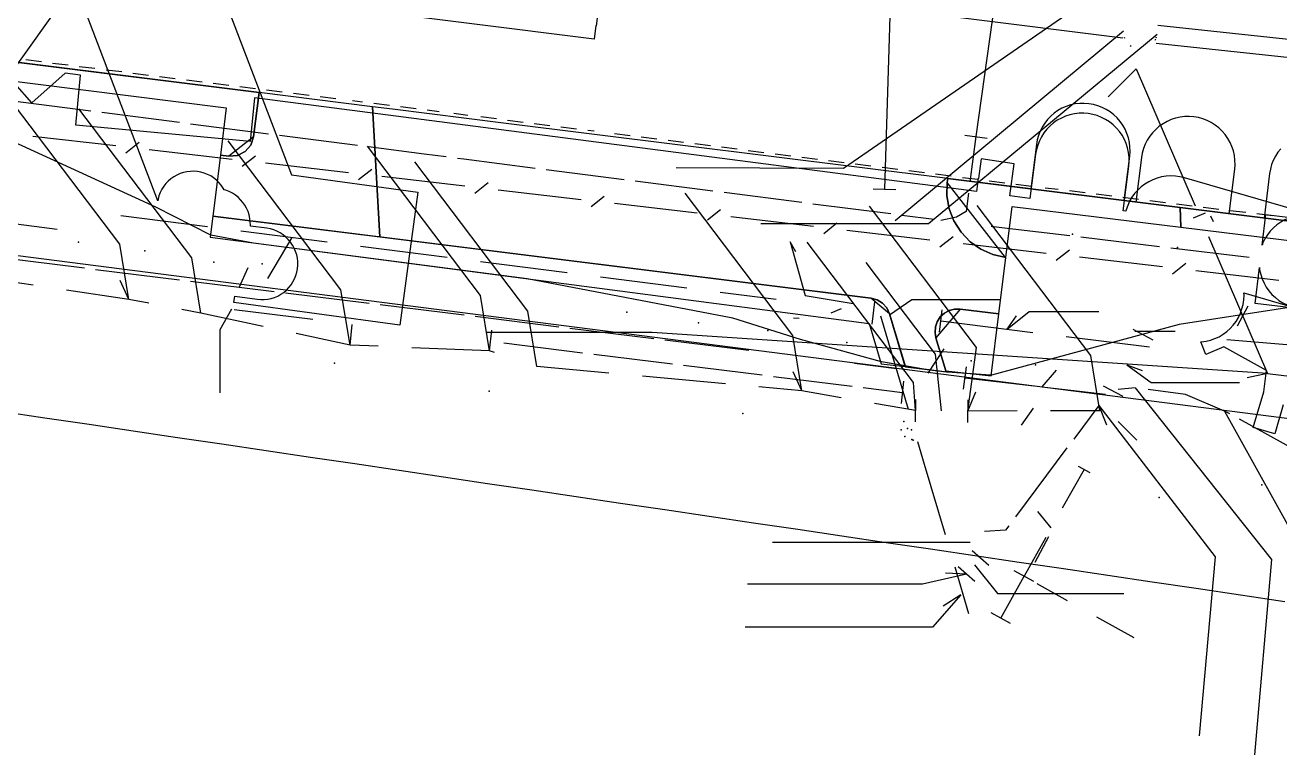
# Model space of a CAD drawing. Header units: metres. Extents: x -3782 to -2031, y 18790 to 19846.
# Drawn here: x -2543.9 to -2487.8, y 18795.5 to 18828 of the extents above; entities that cross this region are included whole.
import ezdxf

# ---------------------------------------------------------------- set-up
doc = ezdxf.new("R2010")
doc.units = ezdxf.units.M
for name, color, linetype in [('BOUNDARY', 7, 'Continuous'), ('CURB', 7, 'Continuous'), ('ELECTR_CABLE', 7, 'Continuous'), ('ELECTR_CABLE_COMM', 7, 'Continuous'), ('GRASS', 7, 'Continuous'), ('GROUND', 7, 'Continuous'), ('OVERHEAD_POWER_LINE', 7, 'Continuous'), ('ROAD', 7, 'Continuous'), ('SEWER', 7, 'Continuous'), ('SIDEWALK_PATH', 7, 'Continuous'), ('TREE', 7, 'Continuous'), ('WATER_PIPELINE', 7, 'Continuous')]:
    doc.layers.add(name, color=color, linetype=linetype)

msp = doc.modelspace()

# ---------------------------------------------------------------- linework, layer by layer
at = {"layer": 'BOUNDARY'}
msp.add_lwpolyline([(-2411.836, 18815.11), (-2452.575, 18814.547), (-2457.939, 18814.835), (-2466.114, 18815.827), (-2474.873, 18816.404), (-2483.643, 18816.019), (-2492.317, 18814.675), (-2500.694, 18812.415), (-2500.731, 18812.407), (-2502.673, 18812.552), (-2503.711, 18812.681), (-2505.605, 18813.009), (-2509.232, 18814.005), (-2512.242, 18814.955), (-2521.435, 18816.712), (-2533.654, 18818.313), (-2535.562, 18818.658), (-2538.015, 18819.912), (-2544.355, 18822.811)], dxfattribs=at)
at = {"layer": 'CURB'}
for points in [[(-2700.902, 18842.887), (-2697.548, 18845.531), (-2533.408, 18825.031)], [(-2543.131, 18826.399), (-2543.83, 18826.487)], [(-2541.936, 18826.25), (-2542.635, 18826.337)], [(-2540.74, 18826.1), (-2541.439, 18826.188)], [(-2539.545, 18825.951), (-2540.244, 18826.038)], [(-2538.35, 18825.801), (-2539.049, 18825.889)], [(-2537.154, 18825.652), (-2537.853, 18825.739)], [(-2535.959, 18825.503), (-2536.658, 18825.59)], [(-2534.764, 18825.353), (-2535.463, 18825.441)], [(-2533.568, 18825.204), (-2534.268, 18825.291)], [(-2502.647, 18821.191), (-2456.013, 18815.367), (-2386.061, 18821.89), (-2374.131, 18825.714)], [(-2533.408, 18825.031), (-2533.652, 18823.062), (-2534.763, 18822.192), (-2535.136, 18822.237)], [(-2532.373, 18825.054), (-2533.072, 18825.142)], [(-2531.178, 18824.905), (-2531.877, 18824.992)], [(-2529.983, 18824.755), (-2530.682, 18824.843)], [(-2528.787, 18824.606), (-2529.241, 18824.663)], [(-2527.592, 18824.455), (-2528.291, 18824.543)], [(-2526.397, 18824.304), (-2527.096, 18824.392)], [(-2525.36, 18824.174), (-2525.901, 18824.242)], [(-2524.093, 18824.014), (-2524.706, 18824.091)], [(-2522.812, 18823.853), (-2523.511, 18823.941)], [(-2521.616, 18823.702), (-2522.316, 18823.79)], [(-2520.421, 18823.552), (-2521.12, 18823.64)], [(-2519.226, 18823.401), (-2519.925, 18823.489)], [(-2518.44, 18823.302), (-2518.73, 18823.339)], [(-2516.836, 18823.1), (-2517.535, 18823.188)], [(-2515.641, 18822.949), (-2516.34, 18823.037)], [(-2514.446, 18822.799), (-2515.145, 18822.887)], [(-2513.25, 18822.648), (-2513.949, 18822.736)], [(-2512.055, 18822.498), (-2512.754, 18822.586)], [(-2510.86, 18822.347), (-2511.559, 18822.435)], [(-2509.665, 18822.197), (-2510.364, 18822.285)], [(-2508.47, 18822.046), (-2509.169, 18822.134)], [(-2507.275, 18821.895), (-2507.974, 18821.983)], [(-2506.079, 18821.745), (-2506.779, 18821.833)], [(-2504.884, 18821.594), (-2505.583, 18821.682)], [(-2503.689, 18821.444), (-2504.388, 18821.532)], [(-2502.494, 18821.293), (-2503.193, 18821.381)], [(-2500.066, 18817.667), (-2502.669, 18821.013), (-2502.647, 18821.191)], [(-2501.299, 18821.143), (-2501.998, 18821.231)], [(-2500.104, 18820.992), (-2500.803, 18821.08)], [(-2498.908, 18820.844), (-2499.608, 18820.93)], [(-2497.713, 18820.697), (-2498.297, 18820.769)], [(-2496.517, 18820.55), (-2497.216, 18820.636)], [(-2495.321, 18820.404), (-2496.021, 18820.489)], [(-2494.126, 18820.257), (-2494.825, 18820.343)], [(-2492.93, 18820.11), (-2493.629, 18820.196)], [(-2491.735, 18819.963), (-2492.434, 18820.049)], [(-2490.539, 18819.817), (-2491.238, 18819.902)], [(-2489.343, 18819.67), (-2490.043, 18819.756)], [(-2506.083, 18815.854), (-2535.477, 18819.509)], [(-2488.148, 18819.523), (-2488.847, 18819.609)], [(-2500.036, 18817.854), (-2500.038, 18817.854)], [(-2505.248, 18815.148), (-2506.083, 18815.854)], [(-2504.546, 18812.802), (-2505.248, 18815.148)], [(-2502.095, 18815.358), (-2503.176, 18814.076)], [(-2502.095, 18815.358), (-2500.372, 18815.145)], [(-2502.731, 18812.605), (-2503.176, 18814.076)]]:
    msp.add_lwpolyline(points, dxfattribs=at)
at = {"layer": 'ELECTR_CABLE'}
for points in [[(-2505.13, 18831.826), (-2505.474, 18820.72)], [(-2500.413, 18830.082), (-2501.391, 18823.065)], [(-2539.634, 18818.262), (-2544.7, 18824.958)], [(-2540.932, 18824.203), (-2544.407, 18824.651)], [(-2536.42, 18817.647), (-2541.46, 18824.309)], [(-2536.962, 18823.691), (-2540.436, 18824.139)], [(-2532.991, 18823.179), (-2536.466, 18823.627)], [(-2529.02, 18822.668), (-2532.495, 18823.115)], [(-2501.886, 18823.134), (-2500.896, 18822.996)], [(-2501.391, 18823.065), (-2501.658, 18821.04)], [(-2529.753, 18816.218), (-2534.793, 18822.88)], [(-2523.525, 18815.963), (-2528.57, 18822.631)], [(-2526.029, 18822.282), (-2528.524, 18822.604)], [(-2521.404, 18815.269), (-2526.453, 18821.943)], [(-2525.05, 18822.156), (-2526.029, 18822.282)], [(-2524.259, 18822.055), (-2524.554, 18822.093)], [(-2521.079, 18821.647), (-2524.259, 18822.055)], [(-2517.108, 18821.137), (-2520.583, 18821.583)], [(-2513.137, 18820.628), (-2516.612, 18821.074)], [(-2509.573, 18814.179), (-2514.382, 18820.536)], [(-2509.166, 18820.119), (-2512.641, 18820.564)], [(-2505.974, 18820.735), (-2504.974, 18820.705)], [(-2501.724, 18820.544), (-2501.832, 18819.723)], [(-2505.195, 18819.609), (-2508.67, 18820.055)], [(-2501.373, 18813.65), (-2506.148, 18819.962)], [(-2501.832, 18819.723), (-2502.263, 18819.465)], [(-2496.259, 18813.291), (-2501.329, 18819.993)], [(-2544.596, 18819.217), (-2542.43, 18818.929)], [(-2539.584, 18819.538), (-2535.717, 18819.044)], [(-2503.261, 18819.361), (-2504.699, 18819.545)], [(-2502.263, 18819.465), (-2502.961, 18819.325)], [(-2534.229, 18818.854), (-2530.362, 18818.36)], [(-2531.943, 18818.562), (-2533.038, 18816.725)], [(-2500, 18818.967), (-2500.709, 18819.053)], [(-2497.197, 18818.628), (-2500, 18818.967)], [(-2493.19, 18818.144), (-2496.701, 18818.568)], [(-2539.229, 18815.796), (-2539.634, 18818.262)], [(-2528.874, 18818.169), (-2525.007, 18817.675)], [(-2504.181, 18812.077), (-2508.926, 18818.349)], [(-2489.182, 18817.659), (-2492.693, 18818.084)], [(-2541.21, 18817.184), (-2544.952, 18817.647)], [(-2536.015, 18815.181), (-2536.42, 18817.647)], [(-2523.519, 18817.485), (-2519.652, 18816.991)], [(-2503.2, 18813.354), (-2506.298, 18817.45)], [(-2543.495, 18816.427), (-2547.175, 18816.971)], [(-2536.972, 18816.659), (-2540.714, 18817.122)], [(-2534.3, 18816.329), (-2533.898, 18817.219)], [(-2539.229, 18815.796), (-2539.622, 18816.644)], [(-2532.734, 18816.135), (-2536.476, 18816.598)], [(-2518.164, 18816.801), (-2514.297, 18816.307)], [(-2539.229, 18815.796), (-2542.011, 18816.208)], [(-2538.338, 18815.626), (-2539.229, 18815.796)], [(-2528.495, 18815.61), (-2532.237, 18816.073)], [(-2529.348, 18813.752), (-2529.753, 18816.218)], [(-2523.12, 18813.497), (-2523.525, 18815.963)], [(-2512.809, 18816.117), (-2510.315, 18815.798)], [(-2509.016, 18815.963), (-2506.873, 18815.607)], [(-2505.259, 18815.105), (-2504.259, 18815.783)], [(-2504.259, 18815.783), (-2500.326, 18815.783)], [(-2536.015, 18815.181), (-2536.865, 18815.344)], [(-2533.224, 18814.583), (-2536.015, 18815.181)], [(-2534.637, 18815.355), (-2535.158, 18814.432)], [(-2534.52, 18815.341), (-2531.002, 18814.905)], [(-2524.257, 18815.086), (-2527.999, 18815.549)], [(-2520.999, 18812.803), (-2521.404, 18815.269)], [(-2507.853, 18815.191), (-2507.398, 18815.394)], [(-2506.021, 18814.693), (-2505.902, 18815.686)], [(-2503.025, 18814.333), (-2502.906, 18815.326)], [(-2500.001, 18814.464), (-2499.018, 18815.247)], [(-2499.018, 18815.247), (-2495.902, 18815.247)], [(-2529.348, 18813.752), (-2529.247, 18814.681)], [(-2520.019, 18814.561), (-2523.761, 18815.024)], [(-2509.541, 18814.978), (-2509.285, 18814.955)], [(-2505.66, 18815.059), (-2504.425, 18810.893)], [(-2502.965, 18814.83), (-2498.845, 18814.321)], [(-2500.001, 18814.464), (-2499.578, 18815.056)], [(-2535.158, 18814.432), (-2535.158, 18811.619)], [(-2529.348, 18813.752), (-2531.757, 18814.268)], [(-2523.12, 18813.497), (-2523.019, 18814.426)], [(-2515.781, 18814.037), (-2519.523, 18814.5)], [(-2509.168, 18811.713), (-2509.573, 18814.179)], [(-2497.357, 18814.137), (-2493.634, 18813.677)], [(-2494.38, 18814.459), (-2493.496, 18813.991)], [(-2494.288, 18814.374), (-2492.498, 18814.374)], [(-2528.093, 18813.701), (-2529.348, 18813.752)], [(-2523.12, 18813.497), (-2526.594, 18813.639)], [(-2522.89, 18813.422), (-2523.12, 18813.497)], [(-2522.478, 18813.849), (-2518.961, 18813.413)], [(-2511.542, 18813.512), (-2515.284, 18813.976)], [(-2503.52, 18812.506), (-2502.803, 18813.593)], [(-2501.757, 18810.804), (-2501.373, 18813.65)], [(-2518.465, 18813.352), (-2514.947, 18812.916)], [(-2504.937, 18812.695), (-2506.808, 18812.927)], [(-2502.931, 18810.816), (-2503.2, 18813.354)], [(-2495.854, 18810.825), (-2496.259, 18813.291)], [(-2517.782, 18812.507), (-2520.999, 18812.803)], [(-2512.584, 18812.028), (-2516.288, 18812.369)], [(-2514.451, 18812.855), (-2510.933, 18812.419)], [(-2510.437, 18812.358), (-2506.92, 18811.922)], [(-2509.168, 18811.713), (-2509.561, 18812.561)], [(-2501.947, 18811.791), (-2501.814, 18812.782)], [(-2498.436, 18811.886), (-2497.786, 18812.632)], [(-2494.655, 18812.869), (-2493.557, 18812.083)], [(-2494.655, 18812.869), (-2493.969, 18812.624)], [(-2509.168, 18811.713), (-2511.091, 18811.89)], [(-2506.424, 18811.86), (-2504.665, 18811.643)], [(-2504.722, 18811.146), (-2504.607, 18812.139)], [(-2504.096, 18810.827), (-2504.181, 18812.077)], [(-2501.881, 18812.286), (-2498.811, 18811.93)], [(-2498.314, 18811.872), (-2495.6, 18811.557)], [(-2495.714, 18811.935), (-2494.83, 18811.468)], [(-2494.28, 18811.848), (-2495.037, 18811.767)], [(-2494.28, 18811.848), (-2488.183, 18804.183)], [(-2493.557, 18812.083), (-2489.625, 18812.083)], [(-2507.406, 18811.405), (-2509.168, 18811.713)], [(-2504.091, 18811.327), (-2504.101, 18810.327)], [(-2501.752, 18811.304), (-2501.762, 18810.304)], [(-2501.757, 18810.804), (-2501.389, 18811.662)], [(-2492.032, 18811.544), (-2493.696, 18811.769)], [(-2490.29, 18810.81), (-2492.032, 18811.544)], [(-2504.096, 18810.827), (-2505.928, 18811.147)], [(-2499.555, 18810.812), (-2501.757, 18810.804)], [(-2498.835, 18810.934), (-2499.378, 18810.177)], [(-2495.854, 18810.825), (-2498.056, 18810.817)], [(-2495.904, 18811.052), (-2497.024, 18809.559)], [(-2495.904, 18811.052), (-2490.711, 18804.302)], [(-2495.904, 18811.052), (-2495.553, 18810.186)], [(-2490.052, 18810.679), (-2490.29, 18810.81)], [(-2490.29, 18810.81), (-2486.587, 18804.137)], [(-2495.039, 18810.349), (-2494.207, 18809.513)], [(-2486.247, 18808.59), (-2489.614, 18810.439)], [(-2503.998, 18809.455), (-2503.697, 18808.441)], [(-2497.324, 18809.159), (-2499.628, 18806.087)], [(-2503.697, 18808.441), (-2502.762, 18805.288)], [(-2496.563, 18808.203), (-2497.534, 18806.474)], [(-2496.826, 18808.347), (-2496.299, 18808.059)], [(-2498.03, 18805.592), (-2498.626, 18806.326)], [(-2499.929, 18805.687), (-2500.075, 18805.492)], [(-2500.075, 18805.492), (-2501.007, 18805.433)], [(-2498.269, 18805.166), (-2499.241, 18803.437)], [(-2498.153, 18805.196), (-2498.762, 18804.044)], [(-2501.652, 18804.944), (-2510.481, 18804.944)], [(-2500.809, 18803.905), (-2501.56, 18804.566)], [(-2501.449, 18803.935), (-2500.43, 18802.663)], [(-2490.711, 18804.302), (-2491.416, 18796.297)], [(-2488.183, 18804.183), (-2488.952, 18795.452)], [(-2501.814, 18803.52), (-2503.778, 18803.079)], [(-2501.814, 18803.52), (-2502.747, 18803.567)], [(-2502.336, 18803.85), (-2501.718, 18801.767)], [(-2501.439, 18803.19), (-2502.189, 18803.85)], [(-2500.28, 18801.558), (-2499.241, 18803.437)], [(-2498.803, 18803.195), (-2499.679, 18803.679)], [(-2503.778, 18803.079), (-2511.601, 18803.079)], [(-2498.666, 18803.101), (-2497.311, 18802.347)], [(-2502.071, 18802.599), (-2503.332, 18801.162)], [(-2502.071, 18802.599), (-2502.853, 18802.088)], [(-2500.43, 18802.663), (-2494.785, 18802.663)], [(-2499.843, 18801.316), (-2500.718, 18801.8)], [(-2503.332, 18801.162), (-2511.693, 18801.162)], [(-2496, 18801.618), (-2494.338, 18800.694)]]:
    msp.add_lwpolyline(points, dxfattribs=at)
for points in [[(-2488.446, 18819.585), (-2487.343, 18819.452), (-2487.41, 18819.429), (-2487.599, 18819.345), (-2487.778, 18819.243), (-2487.946, 18819.124), (-2488.102, 18818.989), (-2488.243, 18818.84), (-2488.37, 18818.677), (-2488.48, 18818.502), (-2488.572, 18818.318), (-2488.611, 18818.216)], [(-2485.414, 18815.19), (-2488.925, 18815.614), (-2488.732, 18817.216), (-2488.718, 18817.108), (-2488.672, 18816.907), (-2488.607, 18816.711), (-2488.523, 18816.523), (-2488.421, 18816.344), (-2488.302, 18816.176), (-2488.167, 18816.02), (-2488.018, 18815.878), (-2487.855, 18815.752), (-2487.681, 18815.642), (-2487.496, 18815.55), (-2487.304, 18815.476), (-2487.105, 18815.422), (-2486.902, 18815.387), (-2485.412, 18815.207)]]:
    msp.add_lwpolyline(points, close=True, dxfattribs=at)
at = {"layer": 'ELECTR_CABLE_COMM'}
for points in [[(-2539.806, 18822.649), (-2543.51, 18823.077)], [(-2538.767, 18822.795), (-2539.355, 18822.33)], [(-2534.612, 18822.048), (-2538.316, 18822.476)], [(-2533.573, 18822.195), (-2534.161, 18821.729)], [(-2529.418, 18821.448), (-2533.122, 18821.876)], [(-2528.379, 18821.595), (-2528.967, 18821.129)], [(-2524.224, 18820.848), (-2527.928, 18821.276)], [(-2523.185, 18820.995), (-2523.773, 18820.529)], [(-2519.03, 18820.248), (-2522.734, 18820.676)], [(-2517.991, 18820.394), (-2518.579, 18819.929)], [(-2513.836, 18819.647), (-2517.54, 18820.075)], [(-2512.797, 18819.794), (-2513.385, 18819.329)], [(-2508.642, 18819.047), (-2512.346, 18819.475)], [(-2507.603, 18819.194), (-2508.191, 18818.728)], [(-2503.448, 18818.447), (-2507.152, 18818.875)], [(-2502.409, 18818.594), (-2502.997, 18818.128)], [(-2498.254, 18817.847), (-2501.958, 18818.275)], [(-2497.215, 18817.994), (-2497.803, 18817.528)], [(-2493.06, 18817.247), (-2496.764, 18817.675)], [(-2492.021, 18817.393), (-2492.609, 18816.928)], [(-2487.866, 18816.646), (-2491.57, 18817.074)], [(-2482.304, 18813.332), (-2490.184, 18813.994)]]:
    msp.add_lwpolyline(points, dxfattribs=at)
at = {"layer": 'GRASS'}
for points in [[(-2533.408, 18825.031), (-2545.573, 18826.55), (-2545.66, 18825.707), (-2534.873, 18824.357), (-2535.137, 18822.237), (-2534.763, 18822.192), (-2534.368, 18822.224), (-2534.028, 18822.398), (-2533.778, 18822.687), (-2533.652, 18823.062)], [(-2499.777, 18819.943), (-2492.245, 18819.019), (-2492.268, 18819.895), (-2502.647, 18821.191), (-2502.669, 18821.013), (-2502.684, 18820.422), (-2502.584, 18819.845), (-2502.373, 18819.299), (-2502.058, 18818.799), (-2501.65, 18818.371), (-2501.171, 18818.034), (-2500.636, 18817.796), (-2500.059, 18817.667)], [(-2492.268, 18819.895), (-2492.245, 18819.019), (-2477.092, 18817.159), (-2472.035, 18816.545), (-2471.987, 18817.362)], [(-2506.083, 18815.854), (-2535.476, 18819.509), (-2535.593, 18818.567), (-2506.161, 18814.711), (-2505.625, 18812.918), (-2504.546, 18812.802), (-2505.248, 18815.148), (-2505.371, 18815.412), (-2505.56, 18815.625), (-2505.802, 18815.776)], [(-2500.714, 18812.388), (-2500.372, 18815.145), (-2502.097, 18815.358), (-2502.347, 18815.357), (-2502.585, 18815.296), (-2502.801, 18815.179), (-2502.984, 18815.009), (-2503.119, 18814.8), (-2503.198, 18814.567), (-2503.218, 18814.322), (-2503.176, 18814.076), (-2502.731, 18812.605)]]:
    msp.add_lwpolyline(points, close=True, dxfattribs=at)
at = {"layer": 'GROUND'}
for points in [[(-2545.573, 18826.55), (-2533.408, 18825.031), (-2533.652, 18823.062), (-2533.778, 18822.687), (-2534.028, 18822.398), (-2534.368, 18822.224), (-2534.763, 18822.192), (-2535.137, 18822.237), (-2535.476, 18819.509), (-2528.02, 18818.582), (-2506.083, 18815.854), (-2505.802, 18815.776), (-2505.56, 18815.625), (-2505.371, 18815.412), (-2505.248, 18815.148), (-2504.554, 18812.827), (-2505.605, 18813.009), (-2509.232, 18814.005), (-2512.242, 18814.955), (-2521.435, 18816.712), (-2533.654, 18818.313), (-2535.562, 18818.658), (-2538.015, 18819.912), (-2544.355, 18822.811)], [(-2483.643, 18816.019), (-2492.317, 18814.675), (-2500.694, 18812.415), (-2500.731, 18812.407), (-2502.673, 18812.552), (-2502.716, 18812.557), (-2503.176, 18814.076), (-2503.218, 18814.322), (-2503.198, 18814.567), (-2503.119, 18814.8), (-2502.984, 18815.009), (-2502.801, 18815.179), (-2502.585, 18815.296), (-2502.347, 18815.357), (-2502.097, 18815.358), (-2500.372, 18815.145), (-2500.059, 18817.667), (-2500.636, 18817.796), (-2501.171, 18818.034), (-2501.65, 18818.371), (-2502.058, 18818.799), (-2502.373, 18819.299), (-2502.584, 18819.845), (-2502.684, 18820.422), (-2502.669, 18821.013), (-2502.647, 18821.191), (-2492.268, 18819.895), (-2471.987, 18817.362)]]:
    msp.add_lwpolyline(points, dxfattribs=at)
at = {"layer": 'OVERHEAD_POWER_LINE'}
for points in [[(-2450, 18805.666), (-2550, 18818.482)], [(-2509.693, 18818.369), (-2509.016, 18815.963)], [(-2509.429, 18817.925), (-2509.693, 18818.369)], [(-2542.986, 18810.496), (-2544.964, 18810.789)], [(-2541.007, 18810.203), (-2542.986, 18810.496)], [(-2539.029, 18809.91), (-2541.007, 18810.203)], [(-2537.05, 18809.617), (-2539.029, 18809.91)], [(-2535.072, 18809.324), (-2537.05, 18809.617)], [(-2533.094, 18809.03), (-2535.072, 18809.324)], [(-2531.115, 18808.737), (-2533.094, 18809.03)], [(-2529.137, 18808.444), (-2531.115, 18808.737)], [(-2527.158, 18808.151), (-2529.137, 18808.444)], [(-2525.18, 18807.858), (-2527.158, 18808.151)], [(-2523.201, 18807.565), (-2525.18, 18807.858)], [(-2521.223, 18807.272), (-2523.201, 18807.565)], [(-2519.245, 18806.979), (-2521.223, 18807.272)], [(-2517.266, 18806.686), (-2519.245, 18806.979)], [(-2515.288, 18806.393), (-2517.266, 18806.686)], [(-2513.309, 18806.1), (-2515.288, 18806.393)], [(-2511.331, 18805.807), (-2513.309, 18806.1)], [(-2509.353, 18805.514), (-2511.331, 18805.807)], [(-2507.374, 18805.221), (-2509.353, 18805.514)], [(-2505.396, 18804.928), (-2507.374, 18805.221)], [(-2503.417, 18804.635), (-2505.396, 18804.928)], [(-2501.439, 18804.342), (-2503.417, 18804.635)], [(-2499.46, 18804.049), (-2501.439, 18804.342)], [(-2497.482, 18803.756), (-2499.46, 18804.049)], [(-2495.504, 18803.463), (-2497.482, 18803.756)], [(-2493.525, 18803.17), (-2495.504, 18803.463)], [(-2491.547, 18802.877), (-2493.525, 18803.17)], [(-2489.568, 18802.584), (-2491.547, 18802.877)], [(-2487.59, 18802.291), (-2489.568, 18802.584)]]:
    msp.add_lwpolyline(points, dxfattribs=at)
at = {"layer": 'ROAD'}
msp.add_lwpolyline([(-2487.778, 18822.525), (-2487.905, 18822.363), (-2488.016, 18822.189), (-2488.109, 18822.005), (-2488.183, 18821.813), (-2488.239, 18821.615), (-2488.274, 18821.412), (-2488.522, 18819.427), (-2490.079, 18819.621), (-2489.831, 18821.606), (-2489.815, 18821.811), (-2489.82, 18822.017), (-2489.845, 18822.222), (-2489.89, 18822.423), (-2489.954, 18822.619), (-2490.037, 18822.808), (-2490.139, 18822.987), (-2490.257, 18823.156), (-2490.391, 18823.312), (-2490.54, 18823.454), (-2490.703, 18823.581), (-2490.877, 18823.692), (-2491.061, 18823.785), (-2491.253, 18823.859), (-2491.451, 18823.914), (-2491.654, 18823.95), (-2491.86, 18823.966), (-2492.066, 18823.961), (-2492.27, 18823.936), (-2492.472, 18823.891), (-2492.667, 18823.827), (-2492.856, 18823.743), (-2493.035, 18823.642), (-2493.204, 18823.524), (-2493.36, 18823.389), (-2493.503, 18823.24), (-2493.63, 18823.078), (-2493.74, 18822.904), (-2493.833, 18822.72), (-2493.908, 18822.528), (-2493.963, 18822.329), (-2493.998, 18822.126), (-2494.246, 18820.142), (-2494.77, 18820.207), (-2494.522, 18822.192), (-2494.507, 18822.397), (-2494.511, 18822.603), (-2494.536, 18822.808), (-2494.581, 18823.009), (-2494.645, 18823.205), (-2494.729, 18823.393), (-2494.83, 18823.573), (-2494.948, 18823.742), (-2495.083, 18823.898), (-2495.232, 18824.04), (-2495.394, 18824.167), (-2495.568, 18824.278), (-2495.752, 18824.371), (-2495.944, 18824.445), (-2496.143, 18824.5), (-2496.346, 18824.536), (-2496.551, 18824.551), (-2496.757, 18824.547), (-2496.962, 18824.522), (-2497.163, 18824.477), (-2497.359, 18824.412), (-2497.547, 18824.329), (-2497.727, 18824.228), (-2497.895, 18824.109), (-2498.052, 18823.975), (-2498.194, 18823.826), (-2498.321, 18823.664), (-2498.431, 18823.49), (-2498.524, 18823.306), (-2498.599, 18823.114), (-2498.654, 18822.915), (-2498.69, 18822.712), (-2498.937, 18820.728), (-2502.647, 18821.191), (-2522.493, 18823.669), (-2527.454, 18824.289), (-2528.345, 18824.4), (-2533.408, 18825.031), (-2545.573, 18826.55)], dxfattribs=at)
at = {"layer": 'SEWER'}
for points in [[(-2517.605, 18833.97), (-2518.356, 18828.018), (-2518.373, 18828.02), (-2518.448, 18827.424), (-2535.067, 18829.521), (-2531.96, 18821.361), (-2526.315, 18820.588), (-2527.129, 18814.643), (-2534.537, 18815.657), (-2534.499, 18815.936), (-2533.495, 18815.799), (-2533.338, 18815.785), (-2533.181, 18815.787), (-2533.025, 18815.804), (-2532.872, 18815.836), (-2532.722, 18815.883), (-2532.578, 18815.945), (-2532.44, 18816.021), (-2532.31, 18816.109), (-2532.19, 18816.21), (-2532.08, 18816.323), (-2531.982, 18816.445), (-2531.896, 18816.577), (-2531.824, 18816.716), (-2531.765, 18816.862), (-2531.722, 18817.012), (-2531.693, 18817.167), (-2531.679, 18817.323), (-2531.681, 18817.48), (-2531.698, 18817.636), (-2531.73, 18817.79), (-2531.778, 18817.94), (-2531.839, 18818.084), (-2531.915, 18818.222), (-2532.003, 18818.351), (-2532.104, 18818.472), (-2532.217, 18818.581), (-2532.339, 18818.68), (-2532.471, 18818.765), (-2532.61, 18818.838), (-2532.756, 18818.896), (-2532.907, 18818.94), (-2533.061, 18818.969), (-2533.8, 18819.07), (-2533.798, 18819.103), (-2533.801, 18819.26), (-2533.82, 18819.415), (-2533.853, 18819.569), (-2533.902, 18819.718), (-2533.965, 18819.862), (-2534.042, 18819.999), (-2534.132, 18820.128), (-2534.234, 18820.247), (-2534.347, 18820.356), (-2534.47, 18820.453), (-2534.603, 18820.537), (-2534.743, 18820.609), (-2534.889, 18820.666), (-2534.964, 18820.687), (-2535.01, 18820.769), (-2535.1, 18820.897), (-2535.202, 18821.017), (-2535.316, 18821.125), (-2535.439, 18821.223), (-2535.571, 18821.307), (-2535.711, 18821.378), (-2535.857, 18821.435), (-2536.009, 18821.478), (-2536.163, 18821.505), (-2536.32, 18821.518), (-2536.477, 18821.514), (-2536.633, 18821.496), (-2536.786, 18821.462), (-2536.935, 18821.413), (-2537.079, 18821.35), (-2537.216, 18821.273), (-2537.345, 18821.184), (-2537.464, 18821.082), (-2537.573, 18820.968), (-2537.67, 18820.845), (-2537.754, 18820.713), (-2537.826, 18820.573), (-2537.883, 18820.426), (-2537.925, 18820.275), (-2537.938, 18820.202), (-2541.637, 18829.912), (-2544.944, 18825.276)], [(-2516.585, 18830.213), (-2494.832, 18827.469)], [(-2495.845, 18829.567), (-2507.309, 18821.644)], [(-2494.795, 18827.767), (-2505.006, 18819.302)], [(-2493.302, 18827.628), (-2503.513, 18819.163)], [(-2494.764, 18827.508), (-2494.748, 18827.458)], [(-2493.338, 18827.475), (-2493.323, 18827.525)], [(-2472.271, 18825.773), (-2493.259, 18828.026)], [(-2494.501, 18827.127), (-2494.458, 18827.097)], [(-2493.38, 18827.379), (-2493.357, 18827.427)], [(-2472.314, 18824.973), (-2493.345, 18827.23)], [(-2494.237, 18826.096), (-2495.478, 18824.834)], [(-2494.237, 18826.096), (-2491.597, 18819.98)], [(-2507.309, 18821.644), (-2514.785, 18821.67)], [(-2491.146, 18819.652), (-2491.683, 18819.42)], [(-2503.513, 18819.163), (-2510.997, 18819.172)], [(-2490.782, 18819.254), (-2490.892, 18819.509)], [(-2491.003, 18818.602), (-2488.363, 18812.486)], [(-2489.25, 18815.485), (-2489.716, 18814.6)], [(-2515.854, 18814.321), (-2523.288, 18814.32)], [(-2488.363, 18812.486), (-2515.854, 18814.321)], [(-2488.363, 18812.486), (-2489.278, 18812.296)], [(-2488.363, 18812.486), (-2470.611, 18810.329)]]:
    msp.add_lwpolyline(points, dxfattribs=at)
at = {"layer": 'SIDEWALK_PATH'}
for points in [[(-2528.345, 18824.4), (-2533.408, 18825.031), (-2533.652, 18823.062), (-2533.778, 18822.687), (-2534.028, 18822.398), (-2534.368, 18822.224), (-2534.763, 18822.192), (-2535.137, 18822.237), (-2535.476, 18819.509), (-2528.02, 18818.582)], [(-2502.669, 18821.013), (-2502.647, 18821.191), (-2522.493, 18823.669), (-2527.454, 18824.289), (-2528.345, 18824.4), (-2528.02, 18818.582), (-2506.083, 18815.854), (-2505.802, 18815.776), (-2505.56, 18815.625), (-2505.371, 18815.412), (-2505.248, 18815.148), (-2504.541, 18812.784), (-2502.716, 18812.557), (-2503.176, 18814.076), (-2503.218, 18814.322), (-2503.198, 18814.567), (-2503.119, 18814.8), (-2502.984, 18815.009), (-2502.801, 18815.179), (-2502.585, 18815.296), (-2502.347, 18815.357), (-2502.097, 18815.358), (-2500.372, 18815.145), (-2500.059, 18817.667), (-2500.636, 18817.796), (-2501.171, 18818.034), (-2501.65, 18818.371), (-2502.058, 18818.799), (-2502.373, 18819.299), (-2502.584, 18819.845), (-2502.684, 18820.422)]]:
    msp.add_lwpolyline(points, close=True, dxfattribs=at)
at = {"layer": 'TREE'}
for p in [(-2497.073, 18818.712), (-2541.471, 18818.346), (-2538.513, 18817.962), (-2492.383, 18818.109), (-2535.429, 18817.46), (-2533.278, 18817.384), (-2516.991, 18815.231), (-2513.785, 18814.742), (-2510.686, 18814.412), (-2507.158, 18813.863), (-2530.036, 18812.944), (-2501.601, 18813.053), (-2498.73, 18812.877), (-2523.134, 18811.695), (-2511.799, 18810.699), (-2504.618, 18810.343), (-2504.736, 18809.967), (-2504.564, 18809.667), (-2504.451, 18810.034), (-2504.267, 18809.972), (-2504.256, 18809.537), (-2504.19, 18809.503), (-2488.622, 18807.516), (-2493.212, 18806.941)]:
    msp.add_point(p, dxfattribs=at)
at = {"layer": 'WATER_PIPELINE'}
for points in [[(-2486.067, 18819.489), (-2492.078, 18821.227), (-2492.279, 18821.275), (-2492.483, 18821.303), (-2492.689, 18821.31), (-2492.895, 18821.297), (-2493.098, 18821.264), (-2493.297, 18821.212), (-2493.49, 18821.14), (-2493.675, 18821.049), (-2493.851, 18820.941), (-2494.015, 18820.816), (-2494.166, 18820.676), (-2494.302, 18820.521), (-2494.423, 18820.354), (-2494.526, 18820.176), (-2494.612, 18819.988), (-2494.679, 18819.793), (-2494.691, 18819.74), (-2494.819, 18819.757), (-2494.561, 18821.74), (-2494.545, 18821.946), (-2494.548, 18822.152), (-2494.572, 18822.357), (-2494.616, 18822.558), (-2494.68, 18822.754), (-2494.762, 18822.943), (-2494.862, 18823.123), (-2494.98, 18823.292), (-2495.113, 18823.449), (-2495.262, 18823.592), (-2495.423, 18823.72), (-2495.597, 18823.831), (-2495.78, 18823.925), (-2495.972, 18824.001), (-2496.17, 18824.057), (-2496.373, 18824.094), (-2496.578, 18824.11), (-2496.784, 18824.106), (-2496.989, 18824.083), (-2497.19, 18824.039), (-2497.387, 18823.975), (-2497.576, 18823.893), (-2497.756, 18823.793), (-2497.925, 18823.675), (-2498.082, 18823.542), (-2498.225, 18823.393), (-2498.353, 18823.232), (-2498.464, 18823.058), (-2498.558, 18822.875), (-2498.633, 18822.683), (-2498.69, 18822.485), (-2498.726, 18822.282), (-2498.984, 18820.299), (-2499.877, 18820.415), (-2499.69, 18821.847), (-2501.157, 18822.072), (-2501.27, 18821.201), (-2501.287, 18821.204), (-2501.364, 18820.609), (-2533.621, 18824.804), (-2533.805, 18822.846), (-2541.6, 18823.579), (-2541.39, 18825.815), (-2542.068, 18825.903), (-2543.566, 18824.578), (-2545.092, 18826.303)], [(-2487.664, 18811.085), (-2488.041, 18809.788), (-2489.001, 18810.067), (-2488.538, 18811.662), (-2488.419, 18812.624), (-2490.318, 18813.67), (-2491.127, 18813.339), (-2491.353, 18813.893), (-2491.316, 18813.895), (-2491.112, 18813.924), (-2490.912, 18813.973), (-2490.718, 18814.042), (-2490.531, 18814.129), (-2490.354, 18814.235), (-2490.188, 18814.357), (-2490.035, 18814.495), (-2489.896, 18814.647), (-2489.772, 18814.812), (-2489.666, 18814.988), (-2489.577, 18815.174), (-2489.507, 18815.368), (-2489.456, 18815.568), (-2489.425, 18815.771), (-2489.414, 18815.977), (-2489.419, 18816.086), (-2487.233, 18815.454)]]:
    msp.add_lwpolyline(points, dxfattribs=at)

doc.saveas('drawing.dxf')
